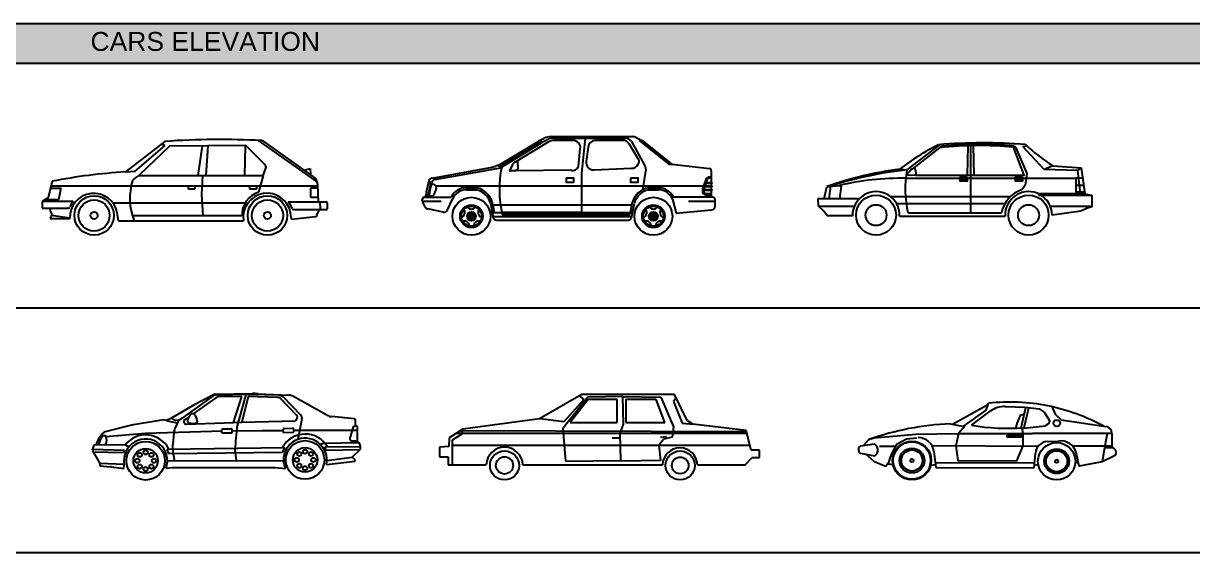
# Model space of a CAD drawing. Header units: millimetres. Extents: x 799 to 57596, y 23774 to 44160.
# Drawn here: x 27125 to 45632, y 35784 to 44160 of the extents above; entities that cross this region are included whole.
import ezdxf

# ---------------------------------------------------------------- set-up
doc = ezdxf.new("R2010")
doc.units = ezdxf.units.MM
doc.layers.add('www.cad-blocks.net', color=7, linetype='Continuous')
doc.styles.get("Standard").update_dxf_attribs({"font": 'arial.ttf'})

# ---------------------------------------------------------------- blocks, each defined once
blk = doc.blocks.new('A$C7B831619')
at = {"linetype": 'Continuous'}
for p, q in [((1944, 1483), (1319, 1002)), ((4354, 842), (3424, 1499)), ((4291, 928), (3502, 1486)), ((1471, 1014), (1948, 1422)), ((2017, 1408), (1543, 955)), ((1948, 1422), (1878, 1433)), ((3223, 1418), (2017, 1408)), ((2535, 1412), (2464, 944)), ((2621, 1413), (2591, 944)), ((3211, 1418), (3200, 944)), ((3526, 1117), (3223, 1418)), ((1319, 1002), (1471, 1014)), ((1525, 944), (3500, 944)), ((2536, 944), (2522, 643)), ((3500, 944), (3424, 680)), ((3500, 944), (3540, 1060)), ((4145, 1031), (4244, 1053)), ((4244, 1053), (4245, 961)), ((159, 855), (96, 591)), ((133, 745), (294, 745)), ((142, 781), (4362, 781)), ((294, 745), (257, 557)), ((2314, 730), (2314, 761)), ((2417, 761), (2417, 730)), ((3289, 730), (3289, 761)), ((3392, 761), (3392, 730)), ((4364, 743), (4246, 743)), ((4246, 743), (4246, 601)), ((4373, 527), (4361, 800)), ((96, 591), (0, 533)), ((257, 557), (40, 557)), ((2417, 730), (2314, 730)), ((2522, 643), (2543, 309)), ((3392, 730), (3289, 730)), ((4246, 601), (4370, 601)), ((493, 533), (0, 533)), ((0, 533), (0, 430)), ((0, 430), (410, 430)), ((138, 430), (119, 395)), ((119, 395), (155, 325)), ((1119, 510), (3213, 510)), ((3896, 527), (4489, 527)), ((3983, 406), (4491, 406)), ((4350, 315), (4377, 386)), ((4379, 397), (4379, 406)), ((4407, 406), (4402, 527)), ((4518, 434), (4517, 500)), ((155, 325), (126, 263)), ((126, 263), (438, 263)), ((438, 270), (150, 312)), ((1208, 229), (1188, 349)), ((1208, 229), (3186, 229)), ((1428, 309), (3163, 309)), ((3948, 256), (3932, 349)), ((3948, 256), (4327, 297))]:
    blk.add_line(p, q, dxfattribs=at)
for centre, radius in [((822, 312), 312), ((822, 312), 246), ((3566, 312), 312), ((3566, 312), 246), ((822, 312), 55.8), ((3566, 312), 55.8)]:
    blk.add_circle(centre, radius, dxfattribs=at)
for centre, radius, start, end in [((2814, -10764), 12279, 86.9234, 94.0644), ((3470, 1440), 56.5, 54.9578, 86.5805), ((3488, 1078), 55.2, 340.6596, 45.1819), ((1931, -8453), 9475, 93.7049, 100.7793), ((1712, 634), 362, 117.6927, 140.7544), ((4197, 794), 164, 2.1646, 55.1198), ((2331, 580), 943, 162.5112, 201.8236), ((816, 285), 378, 9.6933, 183.3784), ((3539, 322), 376, 107.9059, 182.0611), ((3560, 285), 378, 9.6632, 188.5113), ((410, 458), 27.9, 270.3047, 334.5374), ((762, 295), 360, 138.4402, 155.1071), ((3603, 283), 381, 21.5745, 39.8593), ((3983, 433), 27.3, 200.8374, 270.4021), ((4349, 396), 30.5, 340.7146, 2.0542), ((4489, 499), 28.3, 1.8673, 88.8356), ((4491, 433), 27.2, 268.7806, 1.9144), ((4324, 325), 28.6, 277.3235, 338.5427)]:
    blk.add_arc(centre, radius, start, end, dxfattribs=at)
blk = doc.blocks.new('*X42')
at = {"color": 0}
for p, q in [((597.42, 180.4), (598.1, 181.08)), ((597.42, 180.58), (597.92, 181.08)), ((597.46, 180.27), (598.23, 181.04)), ((597.52, 180.15), (598.35, 180.98)), ((597.61, 180.06), (598.44, 180.89)), ((597.71, 179.99), (598.51, 180.79)), ((597.84, 179.94), (598.56, 180.66)), ((597.99, 179.91), (598.59, 180.51)), ((598.2, 179.95), (598.55, 180.3))]:
    blk.add_line(p, q, dxfattribs=at)
blk = doc.blocks.new('A$C04FB7AD8')
for p, q in [((1011, 924), (1537, 1240)), ((1565, 1257), (1608, 1279)), ((1602, 1236), (1645, 1258)), ((1697, 1300), (2776, 1300)), ((1735, 1279), (2152, 1279)), ((1788, 1300), (2776, 1300)), ((2152, 1279), (2100, 820)), ((2152, 1279), (2677, 1279)), ((2760, 1234), (2933, 925)), ((2821, 1289), (2900, 1250)), ((2862, 1250), (2885, 1258)), ((2862, 1250), (3254, 936)), ((2900, 1250), (3292, 936)), ((1062, 924), (1563, 1225)), ((1080, 918), (1574, 1219)), ((3254, 936), (3289, 937)), ((3292, 936), (3788, 879)), ((132, 754), (924, 898)), ((169, 733), (985, 881)), ((936, 901), (950, 906)), ((958, 908), (966, 912)), ((982, 920), (986, 922)), ((986, 922), (991, 922)), ((991, 922), (1001, 918)), ((1001, 918), (1005, 917)), ((1025, 914), (1034, 914)), ((1034, 914), (1041, 916)), ((2100, 820), (2100, 272)), ((2950, 870), (2908, 597)), ((3813, 850), (3813, 500)), ((58, 573), (90, 720)), ((95, 552), (127, 699)), ((179, 650), (3711, 650)), ((585, 626), (715, 626)), ((2985, 626), (3115, 626)), ((3819, 636), (3725, 636)), ((3730, 650), (3819, 650)), ((3819, 682), (3740, 682)), ((3745, 696), (3819, 696)), ((3819, 696), (3819, 682)), ((3819, 650), (3819, 636)), ((0, 457), (0, 470)), ((30, 500), (382, 500)), ((50, 500), (50, 526)), ((87, 500), (87, 505)), ((334, 334), (400, 474)), ((585, 600), (715, 600)), ((2985, 600), (3115, 600)), ((3833, 500), (3288, 500)), ((3300, 474), (3350, 290)), ((3819, 590), (3713, 590)), ((3714, 604), (3819, 604)), ((3819, 604), (3819, 590)), ((3863, 385), (3863, 470)), ((0, 450), (250, 450)), ((39, 373), (3, 444)), ((279, 303), (75, 346)), ((900, 424), (937, 231)), ((933, 400), (2763, 400)), ((933, 400), (951, 300)), ((2768, 429), (2738, 272)), ((2763, 231), (2800, 424)), ((3350, 290), (3818, 335)), ((3513, 450), (3863, 450)), ((924, 300), (2776, 300)), ((924, 246), (2776, 246)), ((984, 200), (2716, 200)), ((2100, 300), (1050, 300)), ((1053, 272), (2738, 272)), ((2100, 300), (2743, 300))]:
    blk.add_line(p, q)
for points in [[(1246, 855), (1962, 860, 0.454913), (2061, 908), (2086, 1138, 0.451123), (1987, 1250), (1728, 1250, 0.135933), (1676, 1236), (1225, 965, 0.142638), (1187, 924), (1150, 850)], [(1227, 966), (1245, 971, -0.065184), (1253, 972), (1259, 972), (1260, 881, -0.417793), (1230, 851), (1149, 851)], [(1150, 850), (1161, 851, 0.454913)], [(108, 681), (80, 531, -0.41165), (51, 514, -4.092505)], [(88, 517), (117, 517, 0.301665), (163, 547), (177, 579, 0.04836), (187, 619), (187, 620, 0.305304), (157, 669), (120, 669)], [(3813, 767), (3785, 767, 0.322823), (3740, 735), (3698, 610, 0.080612), (3696, 595), (3696, 580, 0.414214), (3743, 533), (3813, 533)], [(3813, 750), (3785, 750, 0.322823), (3756, 729), (3714, 605, 0.080612), (3713, 595), (3713, 580, 0.414214), (3743, 550), (3813, 550)], [(517, 235), (527, 240, 0.414214), (556, 330), (551, 340)], [(595, 372), (603, 364, 0.414214), (697, 364), (705, 372)], [(749, 340), (744, 330, 0.414214), (773, 240), (783, 235)], [(2917, 235), (2927, 240, 0.414214), (2956, 330), (2951, 340)], [(2995, 372), (3003, 364, 0.414214), (3097, 364), (3105, 372)], [(3149, 340), (3144, 330, 0.414214), (3173, 240), (3183, 235)], [(623, 119), (621, 130, 0.414214), (545, 186), (534, 184)], [(766, 184), (755, 186, 0.414214), (679, 130), (677, 119)], [(3023, 119), (3021, 130, 0.414214), (2945, 186), (2934, 184)], [(3166, 184), (3155, 186, 0.414214), (3079, 130), (3077, 119)]]:
    blk.add_lwpolyline(points, format="xyb")
blk.add_lwpolyline([(2189, 1162), (2164, 972, 0.451123), (2263, 860), (2761, 882, 0.284079), (2850, 937), (2855, 945, 0.320164), (2848, 1008), (2730, 1205, 0.250765), (2646, 1250), (2288, 1250, 0.378242)], format="xyb", close=True)
for points in [[(1900, 750), (1900, 700), (2000, 700), (2000, 750)], [(2750, 750), (2750, 700), (2850, 700), (2850, 750)]]:
    blk.add_lwpolyline(points, close=True)
for centre, radius in [((650, 250), 250), ((3050, 250), 250), ((650, 250), 150), ((650, 250), 133), ((650, 250), 58.7), ((3050, 250), 150), ((3050, 250), 133), ((3050, 250), 58.7)]:
    blk.add_circle(centre, radius)
for centre, radius, start, end in [((1654, 1079), 200, 116.5651, 126.0274), ((1654, 1079), 200, 116.5651, 126.0274), ((1555, 1236), 13.6, 306.4184, 100.8645), ((1692, 1058), 200, 116.5651, 126.0274), ((1692, 1058), 200, 116.5651, 126.0274), ((1697, 1100), 200, 90, 116.5651), ((1735, 1079), 200, 90, 116.5651), ((2677, 1179), 100, 33.6901, 90), ((2776, 1200), 100, 63.4349, 90), ((906, 997), 100, 280.3444, 287.5103), ((906, 997), 100, 280.3444, 287.5103), ((920, 1001), 100, 287.5103, 292.185), ((929, 1004), 100, 292.185, 302.1708), ((963, 1080), 200, 276.3402, 306.0274), ((928, 1066), 165, 296.0442, 300.3144), ((1028, 1014), 100, 257.1362, 268.6994), ((2452, 603), 1434, 168.0334, 193.3446), ((1018, 1013), 100, 283.7237, 296.5441), ((2850, 870), 100, 0, 33.6901), ((3783, 850), 30, 0, 80.8967), ((89, 691), 21.8, 333.6989, 93.7308), ((137, 704), 50, 96.3402, 161.5651), ((175, 683), 50, 96.3402, 161.5651), ((585, 400), 227, 90, 153.8377), ((659, 353), 279, 4.9584, 78.5614), ((3043, 344), 288, 101.5315, 162.8902), ((3115, 393), 232, 27.3434, 90), ((30, 470), 30, 90, 180), ((200, 526), 150, 161.5651, 180), ((237, 505), 150, 161.5651, 180), ((585, 400), 200, 90, 158.1986), ((656, 352), 255, 16.4679, 76.6935), ((3044, 352), 255, 103.3065, 163.5321), ((3115, 400), 200, 21.8014, 90), ((3833, 470), 30, 0, 90), ((30, 457), 30, 180, 206.5651), ((83, 395), 50, 206.5651, 260.5377), ((287, 353), 50, 260.5377, 338.1986), ((3813, 385), 50, 276.3402, 0), ((984, 250), 50, 201.8014, 270), ((2716, 250), 50, 270, 338.1986)]:
    blk.add_arc(centre, radius, start, end)
at = {"xscale": 100, "yscale": 100, "zscale": 100}
for p in [(-59150, -17800), (-56750, -17800)]:
    blk.add_blockref('*X42', p, dxfattribs=at)
blk = doc.blocks.new('AL6001')
for p, q in [((1405, 1032), (1924, 1432)), ((2362, 952), (2375, 1416)), ((2417, 355), (2417, 1459)), ((2468, 952), (2459, 1418)), ((3236, 1402), (3304, 1412)), ((3577, 1040), (3236, 1402)), ((1290, 1043), (1405, 1032)), ((3713, 1099), (3577, 1040)), ((4106, 1025), (3577, 1040)), ((3713, 1099), (4163, 1068)), ((4163, 1068), (4106, 1025)), ((4106, 1025), (4146, 655)), ((4163, 1068), (4218, 655)), ((93, 574), (135, 768)), ((135, 768), (330, 787)), ((196, 774), (170, 582)), ((330, 787), (365, 774)), ((365, 774), (335, 577)), ((1385, 900), (4075, 900)), ((4075, 793), (4199, 793)), ((1, 582), (653, 582)), ((4, 462), (1, 582)), ((1142, 612), (3042, 612)), ((4218, 655), (3468, 655)), ((4333, 630), (3488, 630)), ((4218, 655), (4333, 630)), ((4333, 630), (4330, 451)), ((4, 462), (572, 462)), ((86, 381), (4, 462)), ((140, 308), (86, 381)), ((1239, 502), (2956, 502)), ((3672, 462), (4342, 462)), ((4155, 378), (3701, 319)), ((4246, 421), (4155, 378)), ((4330, 451), (4246, 421)), ((543, 308), (140, 308)), ((1287, 301), (2957, 301)), ((1421, 355), (2901, 355))]:
    blk.add_line(p, q)
for points in [[(1520, 1065), (1955, 1408)], [(1537, 952), (3260, 952), (3093, 1394)], [(3104, 1415), (3126, 1384), (3300, 977), (3278, 790), (3246, 742), (3220, 718)], [(4185, 900), (4075, 900), (4075, 686), (4214, 686)]]:
    blk.add_lwpolyline(points)
for points in [[(1442, 1010), (1472, 1045), (1520, 1065), (1537, 1025), (1546, 975), (1537, 952), (1478, 947), (1423, 952), (1420, 983)], [(2359, 919), (2359, 857), (2249, 857), (2249, 919)], [(2345, 905), (2345, 871), (2263, 871), (2263, 905)], [(3232, 919), (3232, 857), (3122, 857), (3122, 919)], [(3218, 905), (3218, 871), (3136, 871), (3136, 905)]]:
    blk.add_lwpolyline(points, close=True)
for centre, radius in [((915, 317), 317), ((3329, 317), 317), ((915, 317), 166), ((3329, 317), 166)]:
    blk.add_circle(centre, radius)
for centre, radius, start, end in [((3674, -2031), 3891, 117.1169, 127.7995), ((2615, -7291), 8752, 85.6429, 94.6791), ((2561, -4339), 5758, 84.7012, 96.3264), ((2561, -4339), 5779, 84.6103, 96.0185), ((5480, 3818), 3243, 227.2701, 236.9879), ((1964, -4355), 5440, 97.1164, 109.6411), ((2020, -4818), 5883, 96.0046, 108.0599), ((2985, 730), 1609, 169.1946, 193.4926), ((1307, -3326), 4227, 88.9382, 103.3626), ((915, 317), 372, 357.5338, 182.4662), ((3368, 267), 475, 108.2062, 169.347), ((3329, 317), 372, 0.2266, 182.4662)]:
    blk.add_arc(centre, radius, start, end)
blk = doc.blocks.new('A$C45DF54D0')
blk.add_blockref('AL6001', (-1, 0))
blk = doc.blocks.new('CRREN19L')
for p, q in [((-0.207, 1.317), (-0.684, 0.973)), ((-0.153, 1.296), (-0.51, 1.041)), ((-0.222, 1.324), (-0.482, 1.186)), ((-0.191, 1.34), (-0.222, 1.324)), ((-0.195, 1.326), (-0.207, 1.317)), ((0.428, 1.359), (-0.161, 1.349)), ((0.38, 1.349), (-0.158, 1.338)), ((0.26, 1.315), (-0.117, 1.308)), ((0.126, 0.903), (0.26, 1.315)), ((0.322, 1.344), (0.188, 0.85)), ((0.361, 1.316), (0.259, 0.906)), ((0.83, 1.3), (0.361, 1.316)), ((0.853, 1.334), (0.38, 1.349)), ((0.52, 1.357), (1.004, 1.336)), ((1.195, 1.017), (0.914, 1.307)), ((1.608, 1.021), (1.069, 1.319)), ((-0.482, 1.186), (-0.861, 0.966)), ((1.133, 1.014), (0.874, 1.281)), ((-0.973, 0.946), (-1.457, 0.867)), ((-0.933, 0.937), (-0.973, 0.946)), ((-0.861, 0.966), (-0.933, 0.937)), ((-0.684, 0.973), (-0.709, 0.955)), ((-0.575, 0.994), (-0.64, 0.947)), ((-0.59, 0.971), (-0.6, 0.946)), ((-0.552, 1.027), (-0.59, 0.971)), ((-0.482, 1.018), (-0.454, 0.959)), ((-0.444, 0.932), (-0.454, 0.959)), ((0.259, 0.906), (1.112, 0.931)), ((1.138, 0.976), (1.112, 0.931)), ((1.212, 0.96), (1.149, 0.636)), ((2.046, 0.962), (1.68, 0.997)), ((2.06, 0.854), (2.06, 0.935)), ((-1.465, 0.866), (-1.905, 0.756)), ((-0.762, 0.889), (-0.799, 0.806)), ((-0.615, 0.877), (0.126, 0.903)), ((-0.599, 0.919), (-0.596, 0.913)), ((-0.574, 0.896), (-0.503, 0.889)), ((-0.461, 0.896), (-0.453, 0.901)), ((-0.055, 0.739), (-0.055, 0.786)), ((-0.039, 0.802), (0.093, 0.803)), ((0.109, 0.74), (0.109, 0.787)), ((0.126, 0.903), (0.259, 0.906)), ((0.181, 0.813), (0.16, 0.604)), ((0.917, 0.747), (0.917, 0.794)), ((0.933, 0.81), (1.065, 0.811)), ((1.081, 0.748), (1.081, 0.795)), ((2.079, 0.845), (2.06, 0.854)), ((2.093, 0.708), (2.093, 0.821)), ((-2.007, 0.643), (-2.053, 0.548)), ((-1.968, 0.695), (-2.007, 0.643)), ((-1.939, 0.733), (-1.968, 0.695)), ((-0.817, 0.737), (-0.834, 0.558)), ((0.16, 0.604), (0.153, 0.484)), ((2.093, 0.614), (2.093, 0.708)), ((2.093, 0.588), (2.093, 0.614)), ((2.121, 0.578), (2.093, 0.588)), ((2.139, 0.528), (2.121, 0.578)), ((-2.083, 0.547), (-2.109, 0.464)), ((-2.109, 0.464), (-2.074, 0.404)), ((-1.599, 0.458), (-2.105, 0.475)), ((-2.096, 0.441), (-1.612, 0.428)), ((-2.053, 0.548), (-2.083, 0.547)), ((-2.074, 0.404), (-1.988, 0.256)), ((-1.612, 0.428), (-1.599, 0.458)), ((-0.924, 0.483), (0.943, 0.51)), ((-0.894, 0.406), (-0.924, 0.483)), ((0.901, 0.43), (-0.894, 0.406)), ((-0.835, 0.522), (-0.828, 0.407)), ((-0.828, 0.407), (-0.805, 0.295)), ((0.156, 0.426), (0.17, 0.3)), ((0.943, 0.51), (0.901, 0.43)), ((1.572, 0.516), (2.139, 0.523)), ((1.597, 0.462), (1.572, 0.516)), ((2.134, 0.473), (1.597, 0.462)), ((2.009, 0.354), (2.14, 0.479)), ((2.14, 0.479), (2.139, 0.528)), ((-1.988, 0.256), (-1.987, 0.217)), ((-1.987, 0.217), (-1.821, 0.202)), ((-1.804, 0.201), (-1.609, 0.177)), ((-1.609, 0.177), (-1.601, 0.238)), ((-0.939, 0.181), (-0.84, 0.191)), ((-0.84, 0.191), (0.788, 0.191)), ((0.788, 0.191), (0.951, 0.176)), ((0.951, 0.176), (0.919, 0.299)), ((1.599, 0.24), (2.055, 0.289)), ((2.054, 0.311), (2.009, 0.354)), ((2.055, 0.289), (2.054, 0.311))]:
    blk.add_line(p, q)
for points in [[(-0.207, 1.317), (-0.213, 1.32), (-0.222, 1.323), (-0.225, 1.322)], [(-0.933, 0.937), (-0.846, 0.912), (-0.757, 0.899)], [(-1.892, 0.682), (-1.267, 0.736), (-0.215, 0.768), (-0.055, 0.769)], [(0.109, 0.771), (0.588, 0.774), (0.917, 0.778)], [(0.917, 0.747), (1.081, 0.748)], [(1.081, 0.78), (1.386, 0.784), (2.093, 0.782)], [(-1.934, 0.699), (-1.964, 0.659), (-1.987, 0.612), (-2.009, 0.547)], [(-1.968, 0.695), (-1.942, 0.7), (-1.903, 0.695), (-1.891, 0.68), (-1.884, 0.626), (-1.889, 0.593), (-1.905, 0.547)], [(-0.055, 0.739), (0.109, 0.74)], [(-1.527, 0.518), (-1.586, 0.546), (-2.053, 0.548)], [(-1.601, 0.238), (-1.988, 0.255)], [(-0.918, 0.295), (0.918, 0.304)], [(1.606, 0.302), (2.009, 0.354)]]:
    blk.add_lwpolyline(points)
for points in [[(-0.853, 0.971), (-0.823, 0.952, 0.148061), (-0.787, 0.942), (-0.753, 0.943, 0.135925), (-0.72, 0.952), (-0.684, 0.973)], [(2.06, 0.854), (2.037, 0.842, 0.242214), (2.017, 0.82), (1.97, 0.655, 0.462802), (1.997, 0.615), (2.093, 0.614)], [(1.503, 0.557), (1.512, 0.562, -0.135513), (1.561, 0.578), (2.093, 0.588)]]:
    blk.add_lwpolyline(points, format="xyb")
for centre, radius in [((-1.262, 0.298), 0.305), ((1.262, 0.311), 0.305), ((-1.262, 0.298), 0.194), ((-1.355, 0.391), 0.0337), ((-1.262, 0.429), 0.0337), ((-1.17, 0.391), 0.0337), ((1.262, 0.311), 0.194), ((1.17, 0.404), 0.0337), ((1.262, 0.442), 0.0337), ((1.355, 0.404), 0.0337), ((-1.393, 0.298), 0.0337), ((-1.355, 0.206), 0.0337), ((-1.262, 0.167), 0.0337), ((-1.17, 0.206), 0.0337), ((-1.131, 0.298), 0.0337), ((1.131, 0.311), 0.0337), ((1.17, 0.219), 0.0337), ((1.262, 0.18), 0.0337), ((1.355, 0.219), 0.0337), ((1.393, 0.311), 0.0337)]:
    blk.add_circle(centre, radius)
for centre, radius, start, end in [((-0.157, 1.274), 0.0644, 91.17, 125.8045), ((-0.152, 1.267), 0.0827, 96.337, 118.2036), ((-0.116, 1.243), 0.0644, 91.17, 125.5835), ((0.439, -0.186), 1.546, 86.9954, 90.4084), ((0.828, 1.236), 0.0644, 44.2148, 88.1091), ((0.847, 1.237), 0.0966, 46.4984, 86.5431), ((0.997, 1.175), 0.161, 63.3001, 87.4326), ((-0.615, 0.824), 0.161, 125.8045, 156.2637), ((-0.62, 0.915), 0.0384, 122.7126, 277.2176), ((-0.57, 0.934), 0.0322, 157.97, 207.7366), ((-0.52, 0.999), 0.0424, 25.3544, 138.9842), ((-0.47, 0.923), 0.0273, 307.8372, 19.7651), ((1.11, 0.992), 0.0322, 330.2963, 44.2148), ((1.149, 0.972), 0.0644, 349.0142, 44.0541), ((1.695, 1.157), 0.161, 237.4818, 264.6893), ((2.035, 0.938), 0.0258, 351.707, 64.6065), ((-1.888, 0.694), 0.0644, 105.2053, 142.8779), ((-1.448, 0.803), 0.0644, 98.0395, 105.2053), ((-0.592, 0.715), 0.226, 156.2637, 174.3806), ((-0.567, 0.928), 0.0322, 207.7366, 257.9304), ((-0.492, 0.948), 0.06, 259.4671, 300.6508), ((-0.039, 0.786), 0.0161, 90.3798, 180.3798), ((0.093, 0.787), 0.0161, 0.3798, 90.3798), ((0.405, 0.791), 0.226, 164.8131, 174.2166), ((0.933, 0.794), 0.0161, 90.3798, 180.3798), ((1.065, 0.795), 0.0161, 0.3798, 90.3798), ((2.068, 0.821), 0.0258, 359.8558, 64.6065), ((-1.262, 0.298), 0.344, 340.0529, 190.1711), ((-1.262, 0.298), 0.409, 26.8413, 142.6866), ((-0.61, 0.536), 0.226, 174.3806, 183.5561), ((1.262, 0.311), 0.409, 30.2611, 151.0455), ((1.262, 0.311), 0.344, 348.1033, 182.0651), ((0.378, 0.464), 0.226, 174.8294, 189.7013), ((-1.826, 0.074), 0.129, 79.8608, 87.4789)]:
    blk.add_arc(centre, radius, start, end)
blk = doc.blocks.new('A$C104137E3')
at = {"xscale": 1000, "yscale": 1000, "zscale": 1000}
blk.add_blockref('CRREN19L', (2109, 6), dxfattribs=at)
blk = doc.blocks.new('AL6002')
for p, q in [((2346, 1309), (1953, 815)), ((2250, 1355), (2129, 1286)), ((2210, 1332), (2282, 1275)), ((3721, 1355), (2250, 1355)), ((2901, 1321), (2346, 1309)), ((2909, 884), (2901, 1321)), ((2901, 1321), (3504, 1309)), ((3504, 1309), (3704, 838)), ((3745, 1298), (3704, 1240)), ((3921, 942), (3721, 1355)), ((2129, 1286), (1583, 965)), ((2282, 1275), (1969, 919)), ((2354, 1275), (2065, 907)), ((2813, 1275), (2354, 1275)), ((2813, 907), (2813, 1275)), ((2949, 1275), (2949, 907)), ((3431, 1275), (2949, 1275)), ((3568, 907), (3431, 1275)), ((3704, 1240), (3841, 896)), ((1583, 965), (370, 804)), ((1969, 919), (1591, 965)), ((4010, 884), (3921, 942)), ((370, 804), (153, 666)), ((334, 781), (4857, 769)), ((362, 781), (354, 723)), ((1953, 815), (1993, 299)), ((2065, 907), (2813, 907)), ((2861, 735), (2909, 884)), ((2949, 907), (3568, 907)), ((3704, 838), (3680, 678)), ((3841, 896), (4018, 884)), ((4854, 781), (4010, 884)), ((4934, 471), (4854, 781)), ((153, 666), (145, 528)), ((354, 723), (201, 632)), ((201, 632), (201, 241)), ((4866, 735), (261, 735)), ((2732, 666), (2837, 666)), ((2869, 310), (2861, 735)), ((3552, 643), (3471, 551)), ((3496, 678), (3592, 689)), ((3680, 678), (3552, 643)), ((145, 528), (0, 517)), ((0, 517), (0, 367)), ((201, 551), (4916, 551)), ((3471, 551), (3496, 310)), ((5063, 471), (4934, 471)), ((5063, 356), (5063, 471)), ((0, 367), (137, 367)), ((137, 367), (137, 241)), ((137, 241), (739, 241)), ((1318, 241), (3528, 241)), ((1993, 299), (2869, 310)), ((3496, 310), (2869, 299)), ((4082, 241), (4838, 241)), ((4838, 241), (4950, 356)), ((4950, 356), (5063, 356))]:
    blk.add_line(p, q)
for centre, radius in [((1029, 230), 230), ((3809, 230), 230), ((1029, 230), 136), ((3809, 230), 132)]:
    blk.add_circle(centre, radius)
for centre, radius, start, end in [((1029, 227), 290, 2.7773, 177.2227), ((3805, 228), 278, 2.771, 177.229)]:
    blk.add_arc(centre, radius, start, end)
blk = doc.blocks.new('A$C56020E99')
blk.add_blockref('AL6002', (0, 0))
blk = doc.blocks.new('A$C4EDA53CD')
at = {"flags": 128}
for points in [[(1488, 881), (2055, 1202)], [(2021, 1102), (2057, 1213)], [(2325, 1163), (2633, 1153)], [(2572, 826), (2647, 1144)], [(2689, 1134), (2617, 825)], [(2633, 1153), (2857, 1124), (2938, 1073), (3023, 942)], [(3057, 1161), (3112, 1040), (3209, 950), (3914, 848)], [(1656, 844), (2021, 1102)], [(1788, 865), (2086, 1087)], [(2612, 1037), (2557, 1018), (2508, 893), (2490, 827)], [(1451, 888), (1643, 849)], [(1681, 853), (1581, 735), (1539, 538), (1572, 306), (2503, 302), (2606, 538), (2606, 735), (2588, 826)], [(2616, 822), (2958, 857), (2997, 886)], [(3018, 906), (2976, 865)], [(35, 540), (245, 572)], [(84, 551), (163, 640), (240, 665), (906, 726), (1574, 735)], [(429, 215), (483, 292), (507, 359), (530, 425), (609, 574), (757, 653), (922, 669)], [(1574, 735), (2756, 735)], [(2351, 675), (2351, 704), (2584, 703), (2584, 674), (2351, 675)], [(4011, 735), (2756, 735)], [(2986, 607), (3163, 614)], [(3937, 735), (3896, 542)], [(4011, 735), (4010, 513)], [(26, 424), (259, 383)], [(429, 215), (254, 284), (113, 408)], [(330, 537), (577, 536)], [(1161, 545), (2004, 541), (2847, 537)], [(1193, 451), (1207, 325), (1222, 199)], [(2779, 192), (2802, 421)], [(3996, 532), (3694, 533), (3391, 535)], [(3855, 286), (3491, 216), (3445, 434)], [(3894, 513), (3855, 286)], [(4043, 376), (3855, 286)], [(3894, 513), (4010, 513)], [(456, 253), (554, 247)], [(1132, 235), (1216, 245)], [(1213, 276), (2786, 269)], [(1222, 199), (2779, 192)], [(2845, 239), (2782, 227)], [(3431, 277), (3477, 283)]]:
    blk.add_lwpolyline(points, dxfattribs=at)
for centre, radius in [((3138, 897), 51), ((845, 307), 307), ((845, 307), 296), ((3136, 296), 296), ((845, 307), 197), ((845, 307), 167), ((3136, 296), 196), ((3136, 296), 167), ((845, 307), 26.5), ((3136, 296), 26.5)]:
    blk.add_circle(centre, radius)
for centre, radius, start, end in [((2399, -1861), 3093, 78.8537, 96.343), ((2313, 783), 380, 88.2134, 126.7152), ((2328, -2056), 3297, 61.9107, 78.3072), ((2999, 927), 28.5, 314.078, 32.9268), ((1639, -3560), 4452, 92.4236, 109.3578), ((2372, 4299), 3482, 260.3613, 274.0317), ((3897, 735), 114, 359.7446, 81.7671), ((197, 474), 110, 304.2111, 64.0095), ((944, 420), 250, 7.2183, 89.7446), ((2997, 412), 196, 93.3121, 177.3099), ((3206, 371), 247, 14.8537, 100.0996), ((65, 479), 68, 116.7783, 234.9246), ((4001, 438), 75.2, 303.8178, 82.7963)]:
    blk.add_arc(centre, radius, start, end)
blk = doc.blocks.new('FORMAT')
at = {"layer": 'www.cad-blocks.net', "true_color": 0x546d8e}
h = blk.add_hatch(color=155, dxfattribs=at)
h.set_gradient(color1=(68, 68, 68), color2=(84, 109, 142), tint=1)
h.paths.add_polyline_path([(3036, 44160), (3036, 43532), (57596, 43532), (57596, 44160)])
at = {"layer": 'www.cad-blocks.net', "color": 155, "true_color": 0x546d8e}
for p, q in [((3036, 44160), (57596, 44160)), ((3036, 43532), (57596, 43532)), ((3036, 43532), (57596, 43532)), ((3036, 43532), (57596, 43532)), ((3609, 39658), (57596, 39658)), ((3609, 35784), (57596, 35784))]:
    blk.add_line(p, q, dxfattribs=at)
at = {"layer": 'www.cad-blocks.net', "insert": (28187, 44025), "char_height": 300, "attachment_point": 1}
blk.add_mtext_dynamic_manual_height_columns('{\\C255;\\c16777215;CARS ELEVATION}', width=25984.47, gutter_width=12.5, heights=[0], dxfattribs=at)

msp = doc.modelspace()

# ---------------------------------------------------------------- block references
for name, p in [('A$C7B831619', (27422, 40808)), ('A$C45DF54D0', (39707, 40808)), ('A$C104137E3', (28213, 36934)), ('A$C56020E99', (33712, 36934)), ('A$C4EDA53CD', (40344, 36934))]:
    msp.add_blockref(name, p)
at = {"xscale": 1.2, "yscale": 1.2, "zscale": 1.2}
msp.add_blockref('A$C04FB7AD8', (33437, 40808), dxfattribs=at)
at = {"layer": 'www.cad-blocks.net'}
msp.add_blockref('FORMAT', (0, 0), dxfattribs=at)

doc.saveas('drawing.dxf')
